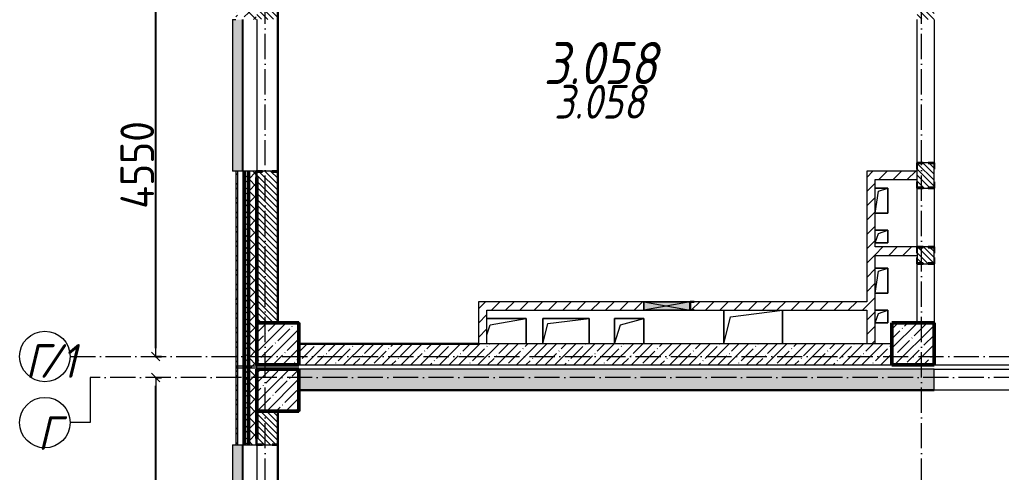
# Model space of a CAD drawing. Header units: millimetres. Extents: x -213536 to 1564669, y -45299 to 942238.
# Drawn here: x 688103 to 699772, y 294536 to 299912 of the extents above; entities that cross this region are included whole.
import ezdxf

# ---------------------------------------------------------------- set-up
doc = ezdxf.new("R2010")
doc.units = ezdxf.units.MM
doc.linetypes.add('50_200_ШТРИХ_1Т_ш5_п1_п1_', pattern=[700, 500, -100, 0, -100])
for name, color, linetype, lineweight in [('3) ЖБ 4м', 3, 'Continuous', 30), ('3.1) ЖБ окна 1.2 м', 102, 'Continuous', 30), ('A-____-____-DIMS', 7, 'Continuous', 9), ('A-DETL-GENF-OTLN', 7, 'Continuous', 9), ('A-FLOR-____-OTLN', 7, 'Continuous', 9), ('A-GENM-____-MCUT', 7, 'Continuous', 25), ('A-GENM-____-OTLN', 7, 'Continuous', 9), ('A-GENM-____-OTLN-1', 7, 'Continuous', 25), ('A-GLAZ-____-OTLN', 7, 'Continuous', 9), ('A-WALL-____-MCUT-1', 7, 'Continuous', 9), ('A-WALL-____-MCUT-2', 7, 'Continuous', 50), ('A-WALL-____-MCUT-3', 7, 'Continuous', 9), ('A-WALL-____-OTLN', 7, 'Continuous', 9), ('A-WALL-____-PATT-1', 7, 'Continuous', 9), ('A-WALL-FNSH-MCUT-1', 7, 'Continuous', 9), ('I-WALL-____-OTLN', 7, 'Continuous', 9), ('S-COLS-____-MCUT', 7, 'Continuous', 50), ('S-COLS-____-OTLN', 7, 'Continuous', 9), ('S-GRID-____-IDEN', 7, 'Continuous', 9), ('S-GRID-____-OTLN', 7, 'Continuous', 9), ('S-GRID-____-OTLN-1', 7, '50_200_ШТРИХ_1Т_ш5_п1_п1_', 9), ('Марки помещений', 7, 'Continuous', 9)]:
    doc.layers.add(name, color=color, linetype=linetype, lineweight=lineweight)
doc.layers.add('A-GLAZ-____-OTLN-1', color=7, linetype='Continuous', lineweight=9, true_color=0xc0c0c0)
doc.styles.add('ISOCPEUR_I', font='isocpeui.ttf', dxfattribs={"width": 0.9, "height": 2.5})
doc.styles.add('ISOCPEUR_I_2', font='isocpeui.ttf', dxfattribs={"width": 0.85, "height": 2.3})
doc.styles.add('СПДС', font='isocpeur.ttf', dxfattribs={"width": 0.9})
doc.dimstyles.new('Размера А3', dxfattribs={"dimtxt": 200, "dimasz": 100, "dimexe": 70, "dimexo": 100, "dimgap": 20, "dimtad": 1, "dimdec": 0, "dimrnd": 10, "dimzin": 0, "dimdsep": 46, "dimtxsty": 'СПДС', "dimblk": 'ARROWHEAD_6', "dimcen": 1, "dimclrd": 256, "dimclre": 256, "dimclrt": 256, "dimazin": 0, "dimtfac": 1, "dimtdec": 0, "dimtmove": 2, "dimatfit": 3, "dimfxl": 1, "dimtolj": 1, "dimtzin": 0, "dimarcsym": 0})
pattern_1 = [(135, (693371.93, 286281.11), (-35.35534, -35.35534), [])]
pattern_2 = [(45, (693371.93, 286281.11), (-70.71068, 70.71068), []), (135, (693371.93, 286281.11), (-70.71068, -70.71068), [])]
pattern_3 = [(45, (693371.93, 286281.11), (-84.8528, 84.8528), [])]
pattern_4 = [(45, (693371.93, 286281.11), (-114.0493, 114.0493), []), (45, (693485.98, 286281.11), (-114.0493, 114.0493), [201.612, -40.322, 3.353, -36.97])]
pattern_5 = [(45, (693371.93, 286281.11), (-85.5366, 85.5366), []), (45, (693428.95, 286281.11), (-85.5366, 85.5366), [])]

# ---------------------------------------------------------------- blocks, each defined once
blk = doc.blocks.new('BSC_Колонна _Прямоугольная - 500х500-V47-АР1_План отверстий 3 этажа в осях 1-64_А-ГГ')
at = {"layer": 'S-COLS-____-OTLN'}
h = blk.add_hatch(dxfattribs=at)
h.set_pattern_fill('FP_84', color=256, style=0, pattern_type=2)
h.set_pattern_definition([(45, (2200, -9781.04), (-114.0493, 114.0493), []), (45, (2314.05, -9781.04), (-114.0493, 114.0493), [201.612, -40.322, 3.353, -36.97])])
h.paths.add_polyline_path([(-250, -250), (250, -250), (250, 250), (-250, 250)], flags=0)
at = {"layer": 'S-COLS-____-MCUT'}
for p, q in [((250, 250), (-250, 250)), ((-250, 250), (-250, -250)), ((250, -250), (250, 250)), ((-250, -250), (250, -250))]:
    blk.add_line(p, q, dxfattribs=at)
blk = doc.blocks.new('BSC_Колонна _Прямоугольная - 500х500-V48-АР1_План отверстий 3 этажа в осях 1-64_А-ГГ')
at = {"layer": 'S-COLS-____-OTLN'}
h = blk.add_hatch(dxfattribs=at)
h.set_pattern_fill('FP_85', color=256, style=0, pattern_type=2)
h.set_pattern_definition([(45, (-5350, -9781.04), (-114.0493, 114.0493), []), (45, (-5235.95, -9781.04), (-114.0493, 114.0493), [201.613, -40.323, 3.353, -36.97])])
h.paths.add_polyline_path([(-250, -250), (250, -250), (250, 250), (-250, 250)], flags=0)
at = {"layer": 'S-COLS-____-MCUT'}
for p, q in [((250, 250), (-250, 250)), ((-250, 250), (-250, -250)), ((250, -250), (250, 250)), ((-250, -250), (250, -250))]:
    blk.add_line(p, q, dxfattribs=at)
blk = doc.blocks.new('BSC_Колонна _Прямоугольная - 500х500-V156-АР1_План отверстий 3 этажа в осях 1-64_А-ГГ')
at = {"layer": 'S-COLS-____-OTLN'}
h = blk.add_hatch(dxfattribs=at)
h.set_pattern_fill('FP_179', color=256, style=0, pattern_type=2)
h.set_pattern_definition([(45, (2200, -9231.04), (-114.0493, 114.0493), []), (45, (2314.05, -9231.04), (-114.0493, 114.0493), [201.612, -40.322, 3.353, -36.97])])
h.paths.add_polyline_path([(-250, -250), (250, -250), (250, 250), (-250, 250), (-250, 103)], flags=0)
at = {"layer": 'S-COLS-____-MCUT'}
for p, q in [((250, 250), (-250, 250)), ((-250, 250), (-250, -250)), ((250, -250), (250, 250)), ((-250, -250), (250, -250))]:
    blk.add_line(p, q, dxfattribs=at)
blk = doc.blocks.new('Фахверк_СКБ_Уголок - 250_2700-27497298-АР1_План отверстий 3 этажа в осях 1-64_А-ГГ')
at = {"layer": 'A-GENM-____-MCUT'}
for p, q in [((200, 181), (125, 181)), ((125, 181), (125, 106)), ((131, 106), (131, 175)), ((131, 175), (200, 175)), ((200, 175), (200, 181)), ((125, 106), (131, 106)), ((131, -6), (125, -6)), ((125, -6), (125, -81)), ((125, -81), (200, -81)), ((131, -75), (131, -6)), ((200, -75), (131, -75)), ((200, -81), (200, -75))]:
    blk.add_line(p, q, dxfattribs=at)
blk = doc.blocks.new('Фахверк_СКБ_Уголок - 200_3550_зеркало-28264001-АР1_План отверстий 3 этажа в осях 1-64_А-ГГ')
at = {"layer": 'A-GENM-____-MCUT'}
for p, q in [((200, 156), (125, 156)), ((125, 156), (125, 81)), ((131, 81), (131, 150)), ((131, 150), (200, 150)), ((200, 150), (200, 156)), ((125, 81), (131, 81)), ((131, 19), (125, 19)), ((125, 19), (125, -56)), ((131, -50), (131, 19)), ((125, -56), (200, -56)), ((200, -50), (131, -50)), ((200, -56), (200, -50))]:
    blk.add_line(p, q, dxfattribs=at)
blk = doc.blocks.new('154_Фахверк_СКБ_Швеллер - Тип_100_3960-28494444-АР1_План отверстий 3 этажа в осях 1-64_А-ГГ')
at = {"layer": 'A-GENM-____-MCUT'}
for p, q in [((125, 50), (175, 50)), ((125, -50), (125, 50)), ((128, 47), (128, -47)), ((175, 47), (128, 47)), ((175, 50), (175, 47)), ((175, -50), (125, -50)), ((128, -47), (175, -47)), ((175, -47), (175, -50))]:
    blk.add_line(p, q, dxfattribs=at)
blk = doc.blocks.new('Фахверк_СКБ_Уголок - 200_3550-28267367-АР1_План отверстий 3 этажа в осях 1-64_А-ГГ')
at = {"layer": 'A-GENM-____-MCUT'}
for p, q in [((200, 156), (125, 156)), ((125, 156), (125, 81)), ((131, 81), (131, 150)), ((131, 150), (200, 150)), ((200, 150), (200, 156)), ((125, 81), (131, 81)), ((131, 19), (125, 19)), ((125, 19), (125, -56)), ((131, -50), (131, 19)), ((125, -56), (200, -56)), ((200, -50), (131, -50)), ((200, -56), (200, -50))]:
    blk.add_line(p, q, dxfattribs=at)
blk = doc.blocks.new('Стены 5 - Стены 4-30145060-АР1_План отверстий 3 этажа в осях 1-64_А-ГГ')
at = {"layer": 'A-WALL-____-MCUT-3'}
for p, q in [((-1844, 41030), (-1844, 41010)), ((-1594, 41030), (-1844, 41030)), ((-1844, 41010), (-1594, 41010)), ((-1594, 41010), (-1594, 41030))]:
    blk.add_line(p, q, dxfattribs=at)
blk = doc.blocks.new('AR_Отверстие прямоугольное _в плите_ - AR_Отверстие прямоугольное _в плите_-V168-АР1_План отверстий 3 этажа в осях 1-64_А-ГГ')
at = {"layer": 'A-GENM-____-OTLN'}
for p, q in [((75, 75), (-75, 75)), ((-75, -75), (-37, 37)), ((-37, 37), (75, 75)), ((75, -75), (75, 75)), ((-75, -75), (75, -75))]:
    blk.add_line(p, q, dxfattribs=at)
blk = doc.blocks.new('AR_Отверстие прямоугольное _в плите_ - AR_Отверстие прямоугольное _в плите_-V169-АР1_План отверстий 3 этажа в осях 1-64_А-ГГ')
at = {"layer": 'A-GENM-____-OTLN'}
for p, q in [((75, 150), (-75, 150)), ((-37, 113), (75, 150)), ((75, -150), (75, 150)), ((-75, -150), (-37, 113)), ((-75, -150), (75, -150))]:
    blk.add_line(p, q, dxfattribs=at)
blk = doc.blocks.new('AR_Отверстие прямоугольное _в плите_ - AR_Отверстие прямоугольное _в плите_-V204-АР1_План отверстий 3 этажа в осях 1-64_А-ГГ')
at = {"layer": 'A-GENM-____-OTLN'}
for p, q in [((175, 150), (-175, 150)), ((-175, 150), (-175, -150)), ((-100, 75), (175, 150)), ((175, -150), (175, 150)), ((-175, -150), (-100, 75))]:
    blk.add_line(p, q, dxfattribs=at)
blk = doc.blocks.new('AR_Отверстие прямоугольное _в плите_ - AR_Отверстие прямоугольное _в плите_-30552525-АР1_План отверстий 3 этажа в осях 1-64_А-ГГ')
at = {"layer": 'A-GENM-____-OTLN'}
for p, q in [((-350, 200), (-350, -200)), ((-350, -200), (-270, 120)), ((-270, 120), (350, 200)), ((350, -200), (350, 200))]:
    blk.add_line(p, q, dxfattribs=at)
blk = doc.blocks.new('AR_Отверстие прямоугольное _в плите_ - AR_Отверстие прямоугольное _в плите_-30459267-АР1_План отверстий 3 этажа в осях 1-64_А-ГГ')
at = {"layer": 'A-GENM-____-OTLN'}
for p, q in [((250, 150), (-215, 150)), ((-175, 75), (250, 150)), ((250, -150), (250, 150)), ((-215, -45), (-175, 75))]:
    blk.add_line(p, q, dxfattribs=at)
blk = doc.blocks.new('AR_Отверстие прямоугольное _в плите_ - AR_Отверстие прямоугольное _в плите_-V212-АР1_План отверстий 3 этажа в осях 1-64_А-ГГ')
at = {"layer": 'A-GENM-____-OTLN'}
for p, q in [((275, 150), (-275, 150)), ((-275, 150), (-275, -150)), ((-215, 90), (275, 150)), ((275, -150), (275, 150)), ((-275, -150), (-215, 90))]:
    blk.add_line(p, q, dxfattribs=at)
blk = doc.blocks.new('Отлив_СКБ - Отлив витража_120_НВФ-V216-АР1_План отверстий 3 этажа в осях 1-64_А-ГГ')
at = {"layer": 'A-GLAZ-____-OTLN-1'}
for points in [[(0, 2), (1800, 2), (1800, 120), (0, 120), (0, 63)], [(0, 0), (1800, 0), (1800, 2), (0, 2)]]:
    blk.add_hatch(color=256, dxfattribs=at).paths.add_polyline_path(points, flags=0)
at = {"layer": 'A-GLAZ-____-OTLN'}
for p, q in [((0, 83), (0, 120)), ((1800, 120), (0, 120)), ((1800, 120), (1800, 83)), ((0, 2), (1800, 2)), ((1800, 0), (0, 0))]:
    blk.add_line(p, q, dxfattribs=at)
blk = doc.blocks.new('AR_Отверстие прямоугольное _в стене_ - AR_Отверстие прямоугольное _в стене__ОВ-36912551-АР1_План отверстий 3 этажа в осях 1-64_А-ГГ')
at = {"layer": 'A-GLAZ-____-OTLN'}
blk.add_hatch(color=256, dxfattribs=at).paths.add_polyline_path([(275, -50), (275, 50), (-275, 50), (-275, -50)], flags=0)
at = {"layer": 'A-DETL-GENF-OTLN'}
for p, q in [((-275, -50), (-275, 50)), ((-275, 50), (275, 50)), ((275, 50), (-275, -50)), ((-275, 50), (275, -50)), ((275, 50), (-275, 50)), ((-275, 50), (-275, -50)), ((275, -50), (-275, -50)), ((-275, -50), (275, -50))]:
    blk.add_line(p, q, dxfattribs=at)
blk = doc.blocks.new('Ось сетки - Круг_Ø6_00__ISO-2_5_0_9K_-25732049-АР1_План отверстий 3 этажа в осях 1-64_А-ГГ')
at = {"layer": 'S-GRID-____-IDEN'}
blk.add_circle((0, 0), 3, dxfattribs=at)
blk = doc.blocks.new('ARROWHEAD_6')
at = {"color": 0, "linetype": 'Continuous'}
for p, q in [((0, 0), (-1, 0)), ((-0.5, -0.5), (0.5, 0.5))]:
    blk.add_line(p, q, dxfattribs=at)
blk = doc.blocks.new('*D4833')
at = {"layer": 'A-____-____-DIMS', "lineweight": -2, "transparency": 16777216}
for p, q in [((689714, 295662), (689791, 295662)), ((689721, 292362), (689721, 295562)), ((689714, 292262), (689791, 292262))]:
    blk.add_line(p, q, dxfattribs=at)
at = {"layer": 'Defpoints', "color": 0, "lineweight": 50, "transparency": 16777216}
for p in [(689614, 295662), (689721, 295662), (689614, 292262)]:
    blk.add_point(p, dxfattribs=at)
at = {"layer": 'A-____-____-DIMS', "lineweight": -2, "transparency": 16777216, "xscale": 100, "yscale": 100, "zscale": 100}
for p, rotation in [((689721, 295662), 90), ((689721, 292262), 270)]:
    blk.add_blockref('ARROWHEAD_6', p, dxfattribs=dict(at, rotation=rotation))
at = {"layer": 'A-____-____-DIMS', "transparency": 16777216, "insert": (689501, 293962), "char_height": 400, "attachment_point": 5, "rotation": 90, "style": 'СПДС'}
blk.add_mtext('\\A1;3400', dxfattribs=at)
blk = doc.blocks.new('*D4834')
at = {"layer": 'A-____-____-DIMS', "lineweight": -2, "transparency": 16777216}
for p, q in [((689714, 300462), (689791, 300462)), ((689721, 296012), (689721, 300362)), ((689714, 295912), (689791, 295912))]:
    blk.add_line(p, q, dxfattribs=at)
at = {"layer": 'Defpoints', "color": 0, "lineweight": 50, "transparency": 16777216}
for p in [(689614, 300462), (689721, 300462), (689614, 295912)]:
    blk.add_point(p, dxfattribs=at)
at = {"layer": 'A-____-____-DIMS', "lineweight": -2, "transparency": 16777216, "xscale": 100, "yscale": 100, "zscale": 100}
for p, rotation in [((689721, 300462), 90), ((689721, 295912), 270)]:
    blk.add_blockref('ARROWHEAD_6', p, dxfattribs=dict(at, rotation=rotation))
at = {"layer": 'A-____-____-DIMS', "transparency": 16777216, "insert": (689501, 298187), "char_height": 400, "attachment_point": 5, "rotation": 90, "style": 'СПДС'}
blk.add_mtext('\\A1;4550', dxfattribs=at)

msp = doc.modelspace()

# ---------------------------------------------------------------- hatches: boundary and pattern name
at = {"layer": 'A-WALL-____-PATT-1'}
h = msp.add_hatch(dxfattribs=at)
h.set_pattern_fill('FP_3', color=256, style=0, pattern_type=2)
h.set_pattern_definition(pattern_5)
h.paths.add_polyline_path([(690691.9, 295797.2), (690691.9, 298112.2), (690671.9, 298112.2), (690671.9, 295797.2)], flags=0)
h.paths.add_polyline_path([(690671.9, 299912.2), (690691.9, 299912.2), (690691.9, 301362.2), (690671.9, 301362.2), (690671.9, 300775.7)], flags=0)
h.paths.add_polyline_path([(690671.9, 303162.2), (690691.9, 303162.2), (690691.9, 304362.2), (690671.9, 304362.2), (690671.9, 304215.8)], flags=0)
h.paths.add_polyline_path([(690691.9, 306162.2), (690691.9, 307362.2), (690671.9, 307362.2), (690671.9, 306162.2)], flags=0)
h.paths.add_polyline_path([(690691.9, 309162.2), (690691.9, 310362.2), (690671.9, 310362.2), (690671.9, 309162.2)], flags=0)
h = msp.add_hatch(dxfattribs=at)
h.set_pattern_fill('FP_1', color=256, style=0, pattern_type=2)
h.set_pattern_definition(pattern_2)
h.paths.add_polyline_path([(690821.9, 295797.2), (690821.9, 298112.2), (690771.9, 298112.2), (690771.9, 295797.2)], flags=0)
h.paths.add_polyline_path([(690771.9, 299912.2), (690821.9, 299912.2), (690821.9, 301362.2), (690771.9, 301362.2), (690771.9, 300775.7)], flags=0)
h.paths.add_polyline_path([(690821.9, 303162.2), (690821.9, 304362.2), (690771.9, 304362.2), (690771.9, 303162.2)], flags=0)
h.paths.add_polyline_path([(690821.9, 306162.2), (690821.9, 307362.2), (690771.9, 307362.2), (690771.9, 306162.2)], flags=0)
h.paths.add_polyline_path([(690821.9, 309162.2), (690821.9, 310362.2), (690771.9, 310362.2), (690771.9, 309162.2)], flags=0)
h = msp.add_hatch(dxfattribs=at)
h.set_pattern_fill('FP_1', color=256, style=0, pattern_type=2)
h.set_pattern_definition(pattern_2)
h.paths.add_polyline_path([(690821.9, 295797.2), (690921.9, 295797.2), (690921.9, 298037.2), (690915.9, 298037.2), (690915.9, 298112.2), (690821.9, 298112.2), (690821.9, 295812.2)], flags=0)
h.paths.add_polyline_path([(690915.9, 299912.2), (690915.9, 299987.2), (690921.9, 299987.2), (690921.9, 301287.2), (690915.9, 301287.2), (690915.9, 301362.2), (690821.9, 301362.2), (690821.9, 299912.2)], flags=0)
h.paths.add_polyline_path([(690915.9, 303162.2), (690915.9, 303237.2), (690921.9, 303237.2), (690921.9, 304287.2), (690915.9, 304287.2), (690915.9, 304362.2), (690821.9, 304362.2), (690821.9, 303162.2)], flags=0)
h.paths.add_polyline_path([(690915.9, 306162.2), (690915.9, 306237.2), (690921.9, 306237.2), (690921.9, 307287.2), (690915.9, 307287.2), (690915.9, 307362.2), (690821.9, 307362.2), (690821.9, 306162.2)], flags=0)
h.paths.add_polyline_path([(690915.9, 309162.2), (690915.9, 309237.2), (690921.9, 309237.2), (690921.9, 310287.2), (690915.9, 310287.2), (690915.9, 310362.2), (690821.9, 310362.2), (690821.9, 309162.2)], flags=0)
h = msp.add_hatch(dxfattribs=at)
h.set_pattern_fill('FP_6', color=256, style=0, pattern_type=2)
h.set_pattern_definition(pattern_1)
h.paths.add_polyline_path([(690921.9, 296312.2), (691171.9, 296312.2), (691171.1, 298106.2), (691102.9, 298106.2), (691102.9, 298112.2), (690990.9, 298112.2), (690990.9, 298106.2), (690921.9, 298106.2), (690921.9, 297335.5)], flags=0)
h.paths.add_polyline_path([(691102.9, 299912.2), (691102.9, 299918.2), (691171.9, 299918.2), (691171.9, 300212.2), (690921.9, 300212.2), (690921.9, 299918.2), (690990.9, 299918.2), (690990.9, 299912.2)], flags=0)
h = msp.add_hatch(dxfattribs=at)
h.set_pattern_fill('FP_6', color=256, style=0, pattern_type=2)
h.set_pattern_definition(pattern_1)
h.paths.add_polyline_path([(698902.9, 297012.2), (698902.9, 297018.2), (698971.9, 297018.2), (698971.9, 297206.2), (698902.9, 297206.2), (698902.9, 297212.2), (698840.9, 297212.2), (698840.9, 297206.2), (698771.9, 297206.2), (698771.9, 297018.2), (698840.9, 297018.2), (698840.9, 297012.2)], flags=0)
h.paths.add_polyline_path([(698840.9, 297912.2), (698902.9, 297912.2), (698902.9, 297918.2), (698971.9, 297918.2), (698971.9, 298206.2), (698902.9, 298206.2), (698902.9, 298212.2), (698840.9, 298212.2), (698840.9, 298206.2), (698771.9, 298206.2), (698771.9, 297918.2), (698840.9, 297918.2)], flags=0)
h.paths.add_polyline_path([(698840.9, 299912.2), (698902.9, 299912.2), (698902.9, 299918.2), (698971.9, 299918.2), (698971.9, 300212.2), (698771.9, 300212.2), (698771.9, 299918.2), (698840.9, 299918.2)], flags=0)
h = msp.add_hatch(dxfattribs=at)
h.set_pattern_fill('FP_4', color=256, style=0, pattern_type=2)
h.set_pattern_definition(pattern_3)
h.paths.add_polyline_path([(698271.9, 296062.2), (698271.9, 298112.2), (698171.9, 298112.2), (698171.9, 296062.2)], flags=0)
h = msp.add_hatch(dxfattribs=at)
h.set_pattern_fill('FP_4', color=256, style=0, pattern_type=2)
h.set_pattern_definition(pattern_3)
h.paths.add_polyline_path([(698771.9, 298012.2), (698771.9, 298112.2), (698271.9, 298112.2), (698271.9, 298012.2), (698660.6, 298012.2)], flags=0)
h = msp.add_hatch(dxfattribs=at)
h.set_pattern_fill('FP_4', color=256, style=0, pattern_type=2)
h.set_pattern_definition(pattern_3)
h.paths.add_polyline_path([(698763.8, 297112.2), (698771.9, 297112.2), (698771.9, 297137.2), (698765.9, 297137.2), (698765.9, 297212.2), (698271.9, 297212.2), (698271.9, 297112.2), (698660.6, 297112.2)], flags=0)
h = msp.add_hatch(dxfattribs=at)
h.set_pattern_fill('FP_4', color=256, style=0, pattern_type=2)
h.set_pattern_definition(pattern_3)
h.paths.add_polyline_path([(693656.9, 296062.2), (693656.9, 296562.2), (693556.9, 296562.2), (693556.9, 296062.2)], flags=0)
h = msp.add_hatch(dxfattribs=at)
h.set_pattern_fill('FP_4', color=256, style=0, pattern_type=2)
h.set_pattern_definition(pattern_3)
h.paths.add_polyline_path([(698171.9, 296462.2), (698171.9, 296562.2), (696121.9, 296562.2), (696121.9, 296559.2), (696074.9, 296559.2), (696074.9, 296465.2), (696121.9, 296465.2), (696121.9, 296462.2), (696893.2, 296462.2)], flags=0)
h.paths.add_polyline_path([(695521.9, 296462.2), (695521.9, 296562.2), (693656.9, 296562.2), (693656.9, 296462.2)], flags=0)
h = msp.add_hatch(dxfattribs=at)
h.set_pattern_fill('FP_38', color=256, style=0, pattern_type=2)
h.set_pattern_definition(pattern_4)
h.paths.add_polyline_path([(698471.9, 295812.2), (698471.9, 296062.2), (691421.9, 296062.2), (691421.9, 295812.2), (696893.2, 295812.2)], flags=0)
h = msp.add_hatch(dxfattribs=at)
h.set_pattern_fill('FP_3', color=256, style=0, pattern_type=2)
h.set_pattern_definition(pattern_5)
h.paths.add_polyline_path([(690671.9, 284112.2), (690691.9, 284112.2), (690691.9, 288512.2), (690671.9, 288512.2), (690671.9, 287015.2)], flags=0)
h.paths.add_polyline_path([(690671.9, 290312.2), (690691.9, 290312.2), (690691.9, 293062.2), (690671.9, 293062.2), (690671.9, 290455.3)], flags=0)
h.paths.add_polyline_path([(690691.9, 294862.2), (690691.9, 295777.2), (690671.9, 295777.2), (690671.9, 294862.2)], flags=0)
h = msp.add_hatch(dxfattribs=at)
h.set_pattern_fill('FP_1', color=256, style=0, pattern_type=2)
h.set_pattern_definition(pattern_2)
h.paths.add_polyline_path([(690771.9, 284212.2), (690821.9, 284212.2), (690821.9, 288512.2), (690771.9, 288512.2), (690771.9, 287015.2)], flags=0)
h.paths.add_polyline_path([(690821.9, 290312.2), (690821.9, 293062.2), (690771.9, 293062.2), (690771.9, 290312.2)], flags=0)
h.paths.add_polyline_path([(690771.9, 294862.2), (690821.9, 294862.2), (690821.9, 295797.2), (690771.9, 295797.2), (690771.9, 295615.5)], flags=0)
h = msp.add_hatch(dxfattribs=at)
h.set_pattern_fill('FP_1', color=256, style=0, pattern_type=2)
h.set_pattern_definition(pattern_2)
h.paths.add_polyline_path([(690821.9, 284262.2), (690921.9, 284262.2), (690921.9, 288512.2), (690821.9, 288512.2), (690821.9, 287015.2)], flags=0)
h.paths.add_polyline_path([(690921.9, 290312.2), (690921.9, 292987.2), (690915.9, 292987.2), (690915.9, 293062.2), (690821.9, 293062.2), (690821.9, 290312.2)], flags=0)
h.paths.add_polyline_path([(690915.9, 294862.2), (690915.9, 294937.2), (690921.9, 294937.2), (690921.9, 295797.2), (690821.9, 295797.2), (690821.9, 294862.2)], flags=0)
h = msp.add_hatch(dxfattribs=at)
h.set_pattern_fill('FP_38', color=256, style=0, pattern_type=2)
h.set_pattern_definition(pattern_4)
h.paths.add_polyline_path([(716335.3, 295512.2), (716921.9, 295512.2), (716921.9, 295762.2), (712121.9, 295762.2), (712121.9, 295512.2), (714567.8, 295512.2)], flags=0)
h.paths.add_polyline_path([(710971.9, 295512.2), (710971.9, 295762.2), (702971.9, 295762.2), (702971.9, 295512.2), (706577.3, 295512.2), (706577.3, 295557.9), (706664, 295557.9), (706664, 295512.2), (709265.4, 295512.2)], flags=0)
h.paths.add_polyline_path([(698971.9, 295512.2), (698971.9, 295762.2), (691421.9, 295762.2), (691421.9, 295512.2), (698660.6, 295512.2)], flags=0)
h = msp.add_hatch(dxfattribs=at)
h.set_pattern_fill('FP_6', color=256, style=0, pattern_type=2)
h.set_pattern_definition(pattern_1)
h.paths.add_polyline_path([(690990.9, 292612.2), (691171.9, 292612.2), (691171.9, 293056.2), (691102.9, 293056.2), (691102.9, 293062.2), (690990.9, 293062.2), (690990.9, 293056.2), (690921.9, 293056.2), (690921.9, 292612.2)], flags=0)
h.paths.add_polyline_path([(691102.9, 294862.2), (691102.9, 294868.2), (691171.9, 294868.2), (691171.9, 295262.2), (690921.9, 295262.2), (690921.9, 294868.2), (690990.9, 294868.2), (690990.9, 294862.2)], flags=0)

# ---------------------------------------------------------------- linework, layer by layer
at = {"layer": '3) ЖБ 4м'}
for points in [[(693556.9, 296062.2), (691421.9, 296062.2), (691421.9, 296312.2), (691171.9, 296312.2)], [(698971.9, 295812.2), (698971.9, 296312.2)], [(691171.9, 295262.2), (691421.9, 295262.2), (691421.9, 295512.2), (698971.9, 295512.2)]]:
    msp.add_lwpolyline(points, dxfattribs=at)
at = {"layer": '3.1) ЖБ окна 1.2 м'}
for points in [[(691171.9, 300212.2), (691171.9, 296312.2)], [(691171.9, 295262.2), (691171.9, 292624.2)]]:
    msp.add_lwpolyline(points, dxfattribs=at)
at = {"layer": 'A-FLOR-____-OTLN'}
for p, q in [((698271.9, 297912.2), (698421.9, 297912.2)), ((698421.9, 297912.2), (698421.9, 297612.2)), ((698421.9, 297612.2), (698271.9, 297612.2)), ((698271.9, 297412.2), (698421.9, 297412.2)), ((698421.9, 297412.2), (698421.9, 297262.2)), ((698421.9, 297262.2), (698271.9, 297262.2)), ((698271.9, 296962.2), (698421.9, 296962.2)), ((698421.9, 296962.2), (698421.9, 296662.2)), ((698421.9, 296662.2), (698271.9, 296662.2)), ((696471.9, 296062.2), (696471.9, 296462.2)), ((697171.9, 296462.2), (697171.9, 296062.2)), ((698271.9, 296462.2), (698421.9, 296462.2)), ((698421.9, 296462.2), (698421.9, 296312.2)), ((693656.9, 296362.2), (694121.9, 296362.2)), ((694121.9, 296362.2), (694121.9, 296062.2)), ((694321.9, 296362.2), (694871.9, 296362.2)), ((694321.9, 296062.2), (694321.9, 296362.2)), ((694871.9, 296362.2), (694871.9, 296062.2)), ((695171.9, 296362.2), (695521.9, 296362.2)), ((695171.9, 296062.2), (695171.9, 296362.2)), ((695521.9, 296362.2), (695521.9, 296062.2)), ((698421.9, 296312.2), (698271.9, 296312.2)), ((698971.9, 295812.2), (702971.9, 295812.2))]:
    msp.add_line(p, q, dxfattribs=at)
at = {"layer": 'A-WALL-____-MCUT-1'}
for p, q in [((698471.9, 296062.2), (691421.9, 296062.2)), ((691421.9, 295812.2), (698471.9, 295812.2)), ((698971.9, 295762.2), (691421.9, 295762.2)), ((698971.9, 295512.2), (698971.9, 295762.2)), ((691421.9, 295512.2), (698971.9, 295512.2))]:
    msp.add_line(p, q, dxfattribs=at)
at = {"layer": 'A-WALL-____-MCUT-2'}
for p, q in [((690771.9, 294862.2), (690771.9, 298112.2)), ((690821.9, 294862.2), (690821.9, 298112.2)), ((690921.9, 296312.2), (690921.9, 298037.2)), ((690921.9, 295262.2), (690921.9, 294937.2))]:
    msp.add_line(p, q, dxfattribs=at)
at = {"layer": 'A-WALL-____-MCUT-3'}
for p, q in [((698771.9, 297987.2), (698771.9, 298137.2)), ((698902.9, 298212.2), (698840.9, 298212.2)), ((698971.9, 297987.2), (698971.9, 298137.2)), ((690915.9, 298112.2), (690691.9, 298112.2)), ((690691.9, 298112.2), (690691.9, 294862.2)), ((691102.9, 298112.2), (690990.9, 298112.2)), ((691171.9, 296312.2), (691171.9, 298037.2)), ((698840.9, 297912.2), (698902.9, 297912.2)), ((698902.9, 297212.2), (698840.9, 297212.2)), ((698771.9, 297137.2), (698771.9, 297087.2)), ((698971.9, 297087.2), (698971.9, 297137.2)), ((698840.9, 297012.2), (698902.9, 297012.2)), ((690921.9, 295762.2), (690921.9, 295812.2)), ((691171.9, 294937.2), (691171.9, 295262.2)), ((690691.9, 294862.2), (690915.9, 294862.2)), ((690990.9, 294862.2), (691102.9, 294862.2))]:
    msp.add_line(p, q, dxfattribs=at)
at = {"layer": 'A-WALL-____-OTLN'}
for p, q in [((690921.9, 299912.2), (690921.9, 298112.2)), ((691171.9, 299912.2), (691171.9, 298112.2)), ((698971.9, 295762.2), (702971.9, 295762.2)), ((702971.9, 295512.2), (698971.9, 295512.2)), ((690921.9, 294862.2), (690921.9, 293062.2)), ((691171.9, 294862.2), (691171.9, 293062.2))]:
    msp.add_line(p, q, dxfattribs=at)
at = {"layer": 'A-WALL-FNSH-MCUT-1'}
for p, q in [((690671.9, 298112.2), (690671.9, 295797.2)), ((690691.9, 298112.2), (690671.9, 298112.2)), ((698171.9, 298112.2), (698171.9, 296562.2)), ((698771.9, 298112.2), (698171.9, 298112.2)), ((698271.9, 297212.2), (698271.9, 298012.2)), ((698271.9, 298012.2), (698771.9, 298012.2)), ((698765.9, 297212.2), (698271.9, 297212.2)), ((698271.9, 296062.2), (698271.9, 297112.2)), ((698271.9, 297112.2), (698771.9, 297112.2)), ((695521.9, 296562.2), (693556.9, 296562.2)), ((693556.9, 296562.2), (693556.9, 296062.2)), ((698171.9, 296562.2), (696121.9, 296562.2)), ((693656.9, 296462.2), (695521.9, 296462.2)), ((693656.9, 296062.2), (693656.9, 296462.2)), ((696121.9, 296462.2), (698171.9, 296462.2)), ((698171.9, 296462.2), (698171.9, 296062.2)), ((690671.9, 295797.2), (690691.9, 295797.2)), ((690671.9, 295777.2), (690671.9, 294862.2)), ((690691.9, 295777.2), (690671.9, 295777.2)), ((690671.9, 294862.2), (690691.9, 294862.2))]:
    msp.add_line(p, q, dxfattribs=at)
at = {"layer": 'I-WALL-____-OTLN'}
for p, q in [((698771.9, 298212.2), (698771.9, 299912.2)), ((698971.9, 299912.2), (698971.9, 298212.2)), ((698771.9, 297212.2), (698771.9, 297912.2)), ((698971.9, 297912.2), (698971.9, 297212.2)), ((698771.9, 296312.2), (698771.9, 297012.2)), ((698971.9, 297012.2), (698971.9, 296312.2))]:
    msp.add_line(p, q, dxfattribs=at)
at = {"layer": 'S-GRID-____-OTLN'}
for p, q in [((688942.1, 295662.2), (688942.1, 295126.6)), ((688942.1, 295126.6), (688703.2, 295126.6))]:
    msp.add_line(p, q, dxfattribs=at)
at = {"layer": 'S-GRID-____-OTLN-1', "color": 251, "ltscale": 0.6, "true_color": 0x636466}
for p, q in [((691021.9, 281798.5), (691021.9, 336162.1)), ((698821.9, 281798.5), (698821.9, 336162.1)), ((688703.2, 295912.2), (717242.5, 295912.2)), ((797446.3, 295662.2), (688942.1, 295662.2))]:
    msp.add_line(p, q, dxfattribs=at)

# ---------------------------------------------------------------- block references
at = {"layer": 'A-GENM-____-OTLN'}
for name, p in [('AR_Отверстие прямоугольное _в плите_ - AR_Отверстие прямоугольное _в плите_-V169-АР1_План отверстий 3 этажа в осях 1-64_А-ГГ', (698346.9, 297762.2)), ('AR_Отверстие прямоугольное _в плите_ - AR_Отверстие прямоугольное _в плите_-V168-АР1_План отверстий 3 этажа в осях 1-64_А-ГГ', (698346.9, 297337.2)), ('AR_Отверстие прямоугольное _в плите_ - AR_Отверстие прямоугольное _в плите_-V169-АР1_План отверстий 3 этажа в осях 1-64_А-ГГ', (698346.9, 296812.2)), ('AR_Отверстие прямоугольное _в плите_ - AR_Отверстие прямоугольное _в плите_-30552525-АР1_План отверстий 3 этажа в осях 1-64_А-ГГ', (696821.9, 296262.2)), ('AR_Отверстие прямоугольное _в плите_ - AR_Отверстие прямоугольное _в плите_-V168-АР1_План отверстий 3 этажа в осях 1-64_А-ГГ', (698346.9, 296387.2)), ('AR_Отверстие прямоугольное _в плите_ - AR_Отверстие прямоугольное _в плите_-30459267-АР1_План отверстий 3 этажа в осях 1-64_А-ГГ', (693871.9, 296212.2)), ('AR_Отверстие прямоугольное _в плите_ - AR_Отверстие прямоугольное _в плите_-V212-АР1_План отверстий 3 этажа в осях 1-64_А-ГГ', (694596.9, 296212.2)), ('AR_Отверстие прямоугольное _в плите_ - AR_Отверстие прямоугольное _в плите_-V204-АР1_План отверстий 3 этажа в осях 1-64_А-ГГ', (695346.9, 296212.2))]:
    msp.add_blockref(name, p, dxfattribs=at)
at = {"layer": 'A-GENM-____-OTLN-1'}
for name, p, rotation in [('Фахверк_СКБ_Уголок - 200_3550-28267367-АР1_План отверстий 3 этажа в осях 1-64_А-ГГ', (698821.9, 298337.2), 269.9999999999999), ('Фахверк_СКБ_Уголок - 250_2700-27497298-АР1_План отверстий 3 этажа в осях 1-64_А-ГГ', (690996.9, 298237.2), 269.9999999999999), ('Фахверк_СКБ_Уголок - 200_3550_зеркало-28264001-АР1_План отверстий 3 этажа в осях 1-64_А-ГГ', (698921.9, 297787.2), 89.99999999999991), ('Фахверк_СКБ_Уголок - 200_3550_зеркало-28264001-АР1_План отверстий 3 этажа в осях 1-64_А-ГГ', (698821.9, 297337.2), 269.9999999999999), ('Фахверк_СКБ_Уголок - 200_3550_зеркало-28264001-АР1_План отверстий 3 этажа в осях 1-64_А-ГГ', (698921.9, 296887.2), 89.99999999999991), ('Фахверк_СКБ_Уголок - 250_2700-27497298-АР1_План отверстий 3 этажа в осях 1-64_А-ГГ', (691096.9, 294737.2), 89.99999999999991)]:
    msp.add_blockref(name, p, dxfattribs=dict(at, rotation=rotation))
msp.add_blockref('154_Фахверк_СКБ_Швеллер - Тип_100_3960-28494444-АР1_План отверстий 3 этажа в осях 1-64_А-ГГ', (695946.9, 296512.2), dxfattribs=at)
at = {"layer": 'A-GLAZ-____-OTLN', "rotation": 90}
for p in [(690754.9, 298112.2), (690754.9, 293062.2)]:
    msp.add_blockref('Отлив_СКБ - Отлив витража_120_НВФ-V216-АР1_План отверстий 3 этажа в осях 1-64_А-ГГ', p, dxfattribs=at)
at = {"layer": 'A-GLAZ-____-OTLN'}
msp.add_blockref('AR_Отверстие прямоугольное _в стене_ - AR_Отверстие прямоугольное _в стене__ОВ-36912551-АР1_План отверстий 3 этажа в осях 1-64_А-ГГ', (695796.9, 296512.2), dxfattribs=at)
at = {"layer": 'A-WALL-____-OTLN'}
msp.add_blockref('Стены 5 - Стены 4-30145060-АР1_План отверстий 3 этажа в осях 1-64_А-ГГ', (692515.4, 254766.9), dxfattribs=at)
at = {"layer": 'S-COLS-____-OTLN'}
for name, p in [('BSC_Колонна _Прямоугольная - 500х500-V47-АР1_План отверстий 3 этажа в осях 1-64_А-ГГ', (691171.9, 296062.2)), ('BSC_Колонна _Прямоугольная - 500х500-V48-АР1_План отверстий 3 этажа в осях 1-64_А-ГГ', (698721.9, 296062.2)), ('BSC_Колонна _Прямоугольная - 500х500-V156-АР1_План отверстий 3 этажа в осях 1-64_А-ГГ', (691171.9, 295512.2))]:
    msp.add_blockref(name, p, dxfattribs=at)
at = {"layer": 'S-GRID-____-IDEN', "xscale": 99.99999999999993, "yscale": 99.99999999999993, "zscale": 99.99999999999993}
for p, rotation in [((688403.2, 295912.2), 269.9999999999996), ((688403.2, 295126.6), 89.99999999999982)]:
    msp.add_blockref('Ось сетки - Круг_Ø6_00__ISO-2_5_0_9K_-25732049-АР1_План отверстий 3 этажа в осях 1-64_А-ГГ', p, dxfattribs=dict(at, rotation=rotation))

# ---------------------------------------------------------------- texts
at = {"layer": 'S-GRID-____-IDEN', "char_height": 400, "attachment_point": 1, "style": 'ISOCPEUR_I'}
for s, insert, width in [('\\fISOCPEUR|b0|i1|c204|p34|;\\W.9;Г', (688171.5, 296058.8), 202.025), ('/1', (688338.2, 296058.8), 346.329), ('\\fISOCPEUR|b0|i1|c204|p34|;\\W.9;Г', (688319.3, 295202.6), 202.025)]:
    msp.add_mtext(s, dxfattribs=dict(at, insert=insert, width=width))
at = {"layer": 'Марки помещений', "insert": (694332.5, 299646), "char_height": 500, "width": 785.654, "attachment_point": 1, "style": 'ISOCPEUR_I_2'}
msp.add_mtext('3.058', dxfattribs=at)
at = {"layer": 'Марки помещений', "color": 114, "true_color": 0x139b48, "insert": (694455.6, 299136.8), "char_height": 400, "width": 785.654, "attachment_point": 1, "style": 'ISOCPEUR_I_2'}
msp.add_mtext('3.058', dxfattribs=at)

# ---------------------------------------------------------------- dimensions: what is measured, and where the dimension line sits
at = {"layer": 'A-____-____-DIMS'}
for base, p1, p2, picture, middle in [((689720.5, 300462.2), (689614.5, 295912.2), (689614.5, 300462.2), '*D4834', (689500.5, 298187.2)), ((689720.5, 295662.2), (689614.5, 292262.2), (689614.5, 295662.2), '*D4833', (689500.5, 293962.2))]:
    dim = msp.add_linear_dim(base=base, p1=p1, p2=p2, angle=90, dimstyle='Размера А3', override={"dimtxt": 400}, dxfattribs=at)
    dim.commit()
    dim.dimension.update_dxf_attribs({"geometry": picture, "text_midpoint": middle})

doc.saveas('drawing.dxf')
